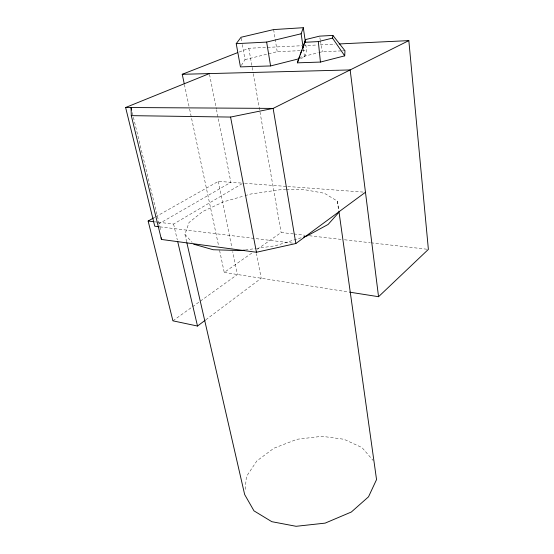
<?xml version="1.0" encoding="UTF-8"?>
<svg xmlns="http://www.w3.org/2000/svg" width="554" height="554" viewBox="0 0 554 554"><rect width="100%" height="100%" fill="white"/><g stroke="black" fill="none" stroke-linecap="round" stroke-linejoin="round"><path stroke-width="0.42" stroke-dasharray="2.77 2.08" d="M245.166 489.397L246.419 476.53L256.848 460.942L273.856 448.241L297.041 439.274L322.075 436.303L343.965 439.274L361.997 447.584L373.181 460.492M300.462 58.405L304.617 57.36L306.618 50.393L305.635 43.669M186.67 241.925L184.925 234.349L189.066 222.479L202.778 211.496L223.553 201.822L244.245 195.894M241.35 65.434L245.013 59.61L242.063 43.06M205.811 319.81L261.19 278.247L256.481 253.635M172.924 320.835L191.843 307.241M192.55 306.736L237.396 274.5L232.722 251.641M219.585 250.415L224.252 272.429L252.333 252.714M257.25 249.265L281.12 232.507L293.108 233.878M158.312 222.244L173.582 224.051L242.991 183.194M158.479 224.065L230.879 182.301L216.531 109.824M153.361 218.089L154.857 217.244M155.605 216.822L218.331 181.373L243.815 183.256M239.183 52.034L248.808 48.267L302.152 45.719M301.147 237.791L275.227 245.803L257.243 248.31M245.069 195.659L250.865 193.997L279.659 189.807L285.635 189.773M299.063 57.568L318.252 52.734M319.062 52.533L322.393 51.695L341.624 50.885M245.013 59.61L277.208 51.674L306.618 50.393M245.256 249.986L256.391 248.434M303.01 45.677L316.777 45.019M320.219 44.853L334.845 44.154M342.462 50.85L344.969 50.746M286.487 189.773L304.402 189.662L324.402 193.27L337.49 201.199L338.819 210.596M244.681 183.319L286.958 186.449M287.817 186.511L363.743 192.127M293.966 233.982L305.095 235.256M309.374 235.748L341.056 239.376M344.477 239.771L370.162 242.714M371.021 242.811L427.529 249.286M154.919 221.842L157.468 222.147M159.877 226.842L292.436 243.102M224.252 272.429L348.708 292.013M184.925 234.349L192.093 242.354M132.261 112.58L159.774 226.018M173.582 224.051L177.308 239.937M184.392 84.457L189.42 108.162M189.6 109.013L218.685 246.184M218.331 181.373L232.029 248.254M209.523 74.437L216.358 108.986M319.852 37.714L320.281 40.075M320.427 40.858L322.393 51.695M241.177 38.094L241.918 42.229M248.808 48.267L253.13 72.893M253.275 73.737L281.12 232.507M273.641 29.577L277.208 51.674M303.37 48.932L304.617 57.36M159.981 226.856L160.362 230.215M337.49 201.199L338.584 210.866"/><path stroke-width="0.83" d="M299.61 56.079L297.38 62.837L320.434 62.069L344.706 55.843L344.969 50.746L332.885 35.408L319.568 36.142L305.704 39.528L302.359 48.62M344.706 55.843L332.511 38.101L332.885 35.408M297.38 62.837L305.704 39.528M303.246 48.094L301.134 33.773L303.301 27.7L273.641 29.577L241.032 37.263L236.226 43.676L240.436 66.889L270.587 65.94L298.807 58.821M300.164 54.583L301.805 50.116M338.764 212.473L328.12 224.446L306.819 236.039L303.578 237.036M349.567 292.145L378.548 296.709L428.381 249.383L408.831 40.615L339.145 43.946M153.361 218.089L148.14 221.039L172.924 320.835L197.508 326.043L205.118 320.33M131.644 110.059L131.035 107.538L131.291 115.647L161.429 239.453L256.447 252.257L295.857 243.525L365.467 192.252M408.831 40.615L273.136 108.411L230.575 117.067L131.291 115.647M159.026 226.738L154.746 226.212L125.62 107.504L209.357 73.592M184.212 83.612L182.238 74.298L237.583 52.658M304.839 42.284L318.321 41.598L332.511 38.101M236.226 43.676L266.633 42.083L301.134 33.773M244.404 250.103L240.976 250.581L213.186 249.736L193.748 244.203M182.238 74.298L350.149 69.936L378.548 296.709M125.62 107.504L273.136 108.411L295.857 243.525M148.14 221.039L154.074 221.745M177.696 241.606L197.508 326.043M186.864 242.77L244.66 494.542L253.981 510.857L271.806 521.681L296.099 526.3L325.15 523.121L351.326 512.021L368.521 496.806L376.547 479.577L338.937 211.455M230.575 117.067L256.447 252.257M266.633 42.083L270.587 65.94M303.301 27.7L305.386 41.986M161.235 237.77L161.429 239.453M318.321 41.598L320.434 62.069"/></g></svg>
